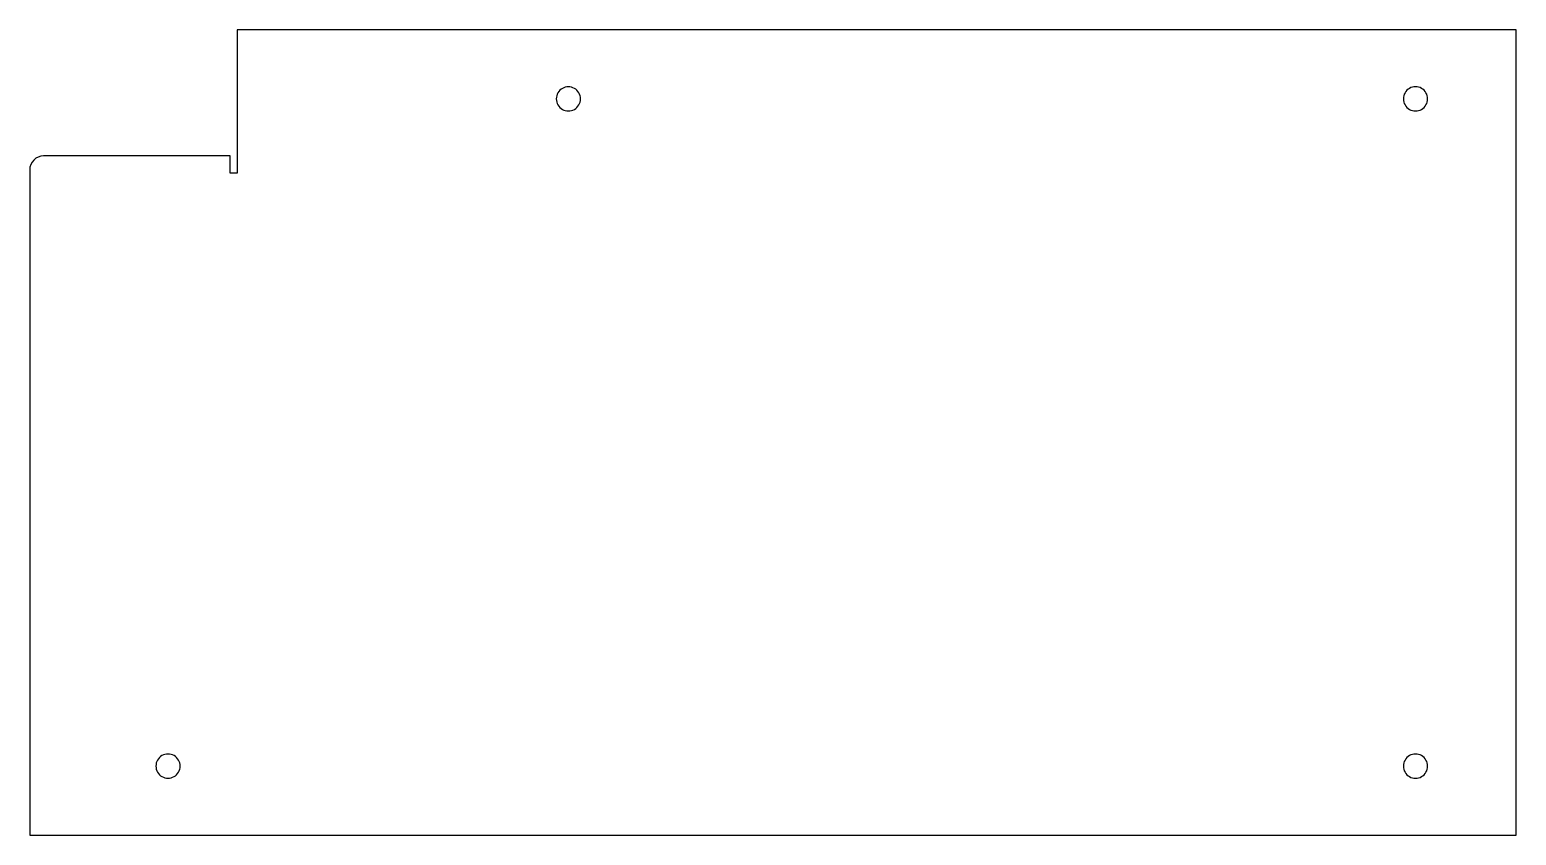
# Model space of a CAD drawing. Extents: x 157 to 372, y 778 to 894.
import ezdxf

# ---------------------------------------------------------------- set-up
doc = ezdxf.new("R2010")
doc.units = 0
doc.layers.add('Layer_1', color=7, linetype='CONTINUOUS')

msp = doc.modelspace()

# ---------------------------------------------------------------- linework, layer by layer
at = {"layer": 'Layer_1', "color": 7}
for p, q in [((372.18873, 894.34312), (187.188963, 894.34312)), ((187.188963, 894.34312), (187.188963, 873.5812)), ((372.18873, 777.81937), (372.18873, 894.34312)), ((236.845255, 884.343134), (236.845255, 884.343134)), ((359.363305, 884.343134), (359.363305, 884.343134)), ((186.188964, 876.081197), (159.188997, 876.081197)), ((186.188964, 873.5812), (186.188964, 876.081197)), ((157.189, 874.081198), (157.189, 777.81937)), ((187.188963, 873.5812), (186.188964, 873.5812)), ((178.938972, 787.819364), (178.938972, 787.819364)), ((359.363305, 787.819364), (359.363305, 787.819364)), ((157.189, 777.81937), (372.18873, 777.81937))]:
    msp.add_line(p, q, dxfattribs=at)
for points in [[(234.220257, 885.858678), (233.678806, 885.54607), (233.345258, 884.968349), (233.345258, 884.343134)], [(235.970256, 885.858678), (235.428804, 886.171285), (234.761709, 886.171285), (234.220257, 885.858678)], [(236.845255, 884.343134), (236.845255, 884.968349), (236.511707, 885.54607), (235.970256, 885.858678)], [(356.737828, 885.860066), (356.196132, 885.547088), (355.862715, 884.968745), (355.863311, 884.343134)], [(358.488788, 885.860066), (357.947092, 886.173043), (357.279524, 886.173043), (356.737828, 885.860066)], [(359.363305, 884.343134), (359.363901, 884.968745), (359.030484, 885.547088), (358.488788, 885.860066)], [(233.345258, 884.343134), (233.345258, 883.71792), (233.678806, 883.140199), (234.220257, 882.827591)], [(235.970256, 882.827591), (236.511707, 883.140199), (236.845255, 883.71792), (236.845255, 884.343134)], [(355.863311, 884.343134), (355.862715, 883.717524), (356.196132, 883.139181), (356.737828, 882.826203)], [(358.488788, 882.826203), (359.030484, 883.139181), (359.363901, 883.717524), (359.363305, 884.343134)], [(234.220257, 882.827591), (234.761709, 882.514984), (235.428804, 882.514984), (235.970256, 882.827591)], [(356.737828, 882.826203), (357.279524, 882.513226), (357.947092, 882.513226), (358.488788, 882.826203)], [(157.774785, 875.495411), (157.399713, 875.120338), (157.189, 874.611631), (157.189, 874.081198)], [(159.188997, 876.081197), (158.658565, 876.081197), (158.149858, 875.870483), (157.774785, 875.495411)], [(176.313976, 789.334907), (175.772525, 789.0223), (175.438977, 788.444578), (175.438977, 787.819364)], [(178.063974, 789.334907), (177.522522, 789.647514), (176.855427, 789.647514), (176.313976, 789.334907)], [(178.938972, 787.819364), (178.938972, 788.444578), (178.605425, 789.0223), (178.063974, 789.334907)], [(356.737828, 789.336295), (356.196132, 789.023318), (355.862715, 788.444975), (355.863311, 787.819364)], [(358.488788, 789.336295), (357.947092, 789.649273), (357.279524, 789.649273), (356.737828, 789.336295)], [(359.363305, 787.819364), (359.363901, 788.444975), (359.030484, 789.023318), (358.488788, 789.336295)], [(175.438977, 787.819364), (175.438977, 787.19415), (175.772525, 786.616429), (176.313976, 786.303822)], [(178.063974, 786.303822), (178.605425, 786.616429), (178.938972, 787.19415), (178.938972, 787.819364)], [(355.863311, 787.819364), (355.862715, 787.193753), (356.196132, 786.61541), (356.737828, 786.302433)], [(358.488788, 786.302433), (359.030484, 786.61541), (359.363901, 787.193753), (359.363305, 787.819364)], [(176.313976, 786.303822), (176.855427, 785.991215), (177.522522, 785.991215), (178.063974, 786.303822)], [(356.737828, 786.302433), (357.279524, 785.989455), (357.947092, 785.989455), (358.488788, 786.302433)]]:
    msp.add_open_spline(points, degree=3, dxfattribs=at)

doc.saveas('drawing.dxf')
